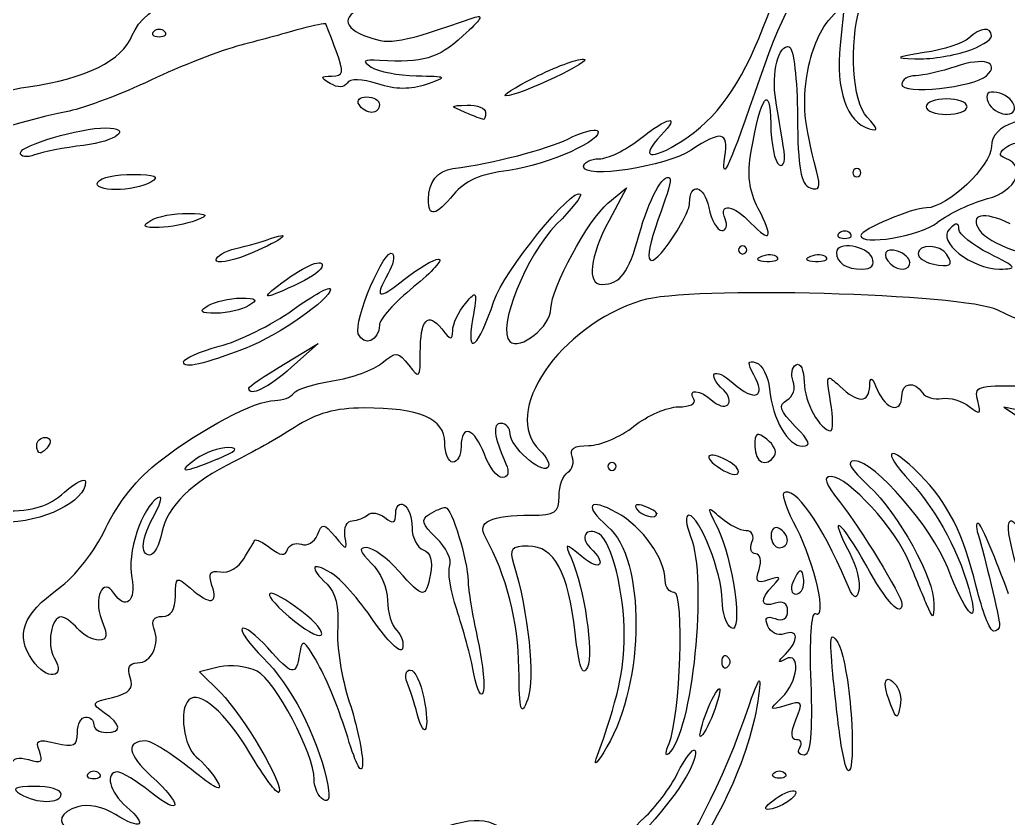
# Model space of a CAD drawing. Extents: x 2.4 to 13.2, y 1.8 to 13.4.
# Drawn here: x 6.044 to 8.493, y 8.006 to 9.984 of the extents above; entities that cross this region are included whole.
import ezdxf

# ---------------------------------------------------------------- set-up
doc = ezdxf.new("R2010")
doc.units = 0
doc.layers.add('Layer_1', color=7, linetype='CONTINUOUS')

msp = doc.modelspace()

# ---------------------------------------------------------------- linework, layer by layer
at = {"layer": 'Layer_1', "color": 7}
for points in [[(8.048343, 9.98349), (8.087474, 10.02739), (8.076674, 9.92184)], [(8.387971, 9.90587), (8.387966, 9.90547)], [(6.045566, 9.65453), (6.045567, 9.65463)], [(7.440576, 9.62062), (7.440671, 9.62003)], [(7.501287, 9.52958), (7.547267, 9.56798), (7.504153, 9.48728)], [(8.317793, 9.48165), (8.317804, 9.48275)], [(6.530818, 9.38893), (6.530819, 9.38873)], [(7.920478, 9.39575), (7.920468, 9.39685)], [(8.041792, 9.39575), (8.04178, 9.39685)], [(8.249459, 9.38375), (8.249449, 9.38295)], [(8.341266, 9.40205), (8.341263, 9.40285)], [(6.682462, 9.32443), (6.68246, 9.32413)], [(6.697624, 9.13023), (6.783555, 9.18183), (6.717523, 9.12313)], [(6.449942, 9.13645), (6.449942, 9.13633)], [(8.542626, 9.01219), (8.481969, 9.02469), (8.542626, 8.98479)], [(6.533596, 8.89605), (6.533581, 8.89589)], [(7.62268, 8.76145), (7.622667, 8.76035)], [(6.743113, 8.51791), (6.743113, 8.51811)], [(6.53867, 8.38084), (6.489632, 8.36874), (6.541956, 8.31654)], [(7.784391, 8.39343), (7.784391, 8.39313)], [(8.203333, 8.28404), (8.203333, 8.28383)], [(8.079554, 8.18631), (8.079541, 8.18621)], [(7.916971, 8.05432), (7.916972, 8.05452)]]:
    msp.add_lwpolyline(points, dxfattribs=at)
for points in [[(6.402828, 9.95527)], [(8.439359, 9.84577)], [(7.319356, 9.84163)], [(6.884653, 9.77403)], [(7.147496, 9.75493)], [(8.390978, 9.76897)], [(8.128131, 9.60547)], [(6.237647, 9.58233)], [(7.056819, 9.53953)], [(6.369069, 9.48703)], [(8.101211, 9.45555)], [(7.84507, 9.41405)], [(8.446595, 9.40483)], [(8.155671, 9.39495)], [(6.5106, 9.27593)], [(6.8829, 9.20615)], [(6.611696, 9.07143)], [(6.086003, 8.93013)], [(7.91443, 8.90409)], [(7.52157, 8.87749)], [(7.804065, 8.88789)], [(7.946168, 8.69415)], [(7.986606, 8.58981)], [(7.169409, 8.3639)], [(7.028714, 8.26473)], [(7.735321, 8.23873)], [(6.24105, 8.11693)], [(7.912405, 8.11781)], [(6.146659, 8.06573)]]:
    msp.add_lwpolyline(points, close=True, dxfattribs=at)
for points in [[(7.885175, 9.9634), (7.950687, 10.13414), (7.991238, 10.21573), (8.010581, 10.21573)], [(8.038503, 10.10083), (7.989512, 10.10083), (7.938425, 10.01803), (7.877656, 9.84)], [(6.32284, 9.94602), (6.3526, 10.02082), (6.484562, 10.07783), (6.629063, 10.07838)], [(6.909943, 10.02154), (6.839472, 9.99544), (6.839121, 9.96624), (6.908995, 9.94104)], [(8.143499, 9.74317), (8.106655, 9.78267), (8.097955, 9.92188), (8.126345, 10.01776)], [(7.167757, 9.98944), (7.195843, 9.99954), (7.188039, 9.98544), (7.142168, 9.94424)], [(6.802432, 9.97435), (6.801162, 9.97635), (6.773745, 9.97035), (6.741371, 9.96235)], [(6.827738, 9.90725), (6.815032, 9.94145), (6.803632, 9.97175), (6.802432, 9.97435)], [(6.908995, 9.94104), (6.9619, 9.92204), (6.988343, 9.92684), (7.167757, 9.98944)], [(7.9957, 9.85404), (8.00312, 9.90104), (8.026819, 9.95934), (8.048343, 9.98349)], [(8.451637, 9.94387), (8.451637, 9.96807), (8.423772, 9.96547), (8.395428, 9.93887)], [(6.065601, 9.81857), (6.209943, 9.83907), (6.297547, 9.88247), (6.32284, 9.94602)], [(6.375844, 9.95527), (6.368424, 9.94827), (6.374574, 9.94237), (6.389336, 9.94237)], [(6.402792, 9.95527), (6.395372, 9.96227), (6.383235, 9.96227), (6.375844, 9.95527)], [(6.389336, 9.94237), (6.404158, 9.94237), (6.41022, 9.94837), (6.402828, 9.95527)], [(6.741371, 9.96235), (6.708985, 9.95225), (6.641545, 9.93455), (6.591506, 9.92135)], [(7.142168, 9.94424), (7.078611, 9.88714), (7.044667, 9.87724), (6.935243, 9.88374)], [(7.684654, 9.68383), (7.770438, 9.73873), (7.831749, 9.82414), (7.885175, 9.9634)], [(8.387966, 9.90547), (8.422987, 9.91757), (8.451637, 9.93427), (8.451637, 9.94387)], [(6.591506, 9.92135), (6.541464, 9.90815), (6.441378, 9.86935), (6.369098, 9.83485)], [(7.917092, 9.7849), (7.905972, 9.8524), (7.924542, 9.92569), (7.95065, 9.91744)], [(8.076674, 9.92184), (8.065266, 9.81061), (8.092785, 9.73112), (8.148549, 9.71437)], [(8.395428, 9.93887), (8.382321, 9.92637), (8.332716, 9.91027), (8.285236, 9.90297)], [(6.817213, 9.84465), (6.846405, 9.84495), (6.847795, 9.85265), (6.827738, 9.90725)], [(7.95065, 9.91744), (7.961321, 9.91344), (7.970522, 9.83644), (7.971121, 9.74506)], [(8.285236, 9.90297), (8.212702, 9.89207), (8.208924, 9.88927), (8.261604, 9.88727)], [(8.261604, 9.88727), (8.296084, 9.88627), (8.352951, 9.89427), (8.387971, 9.90587)], [(6.935243, 9.88374), (6.894832, 9.88574), (6.890777, 9.88274), (6.915023, 9.86704)], [(7.440671, 9.88713), (7.472675, 9.88643), (7.283334, 9.79623), (7.248592, 9.79573)], [(7.319356, 9.84153), (7.369398, 9.86693), (7.423991, 9.88743), (7.440671, 9.88713)], [(8.439359, 9.84577), (8.474607, 9.87917), (8.431999, 9.89217), (8.363761, 9.86877)], [(6.915023, 9.86704), (6.931703, 9.85614), (6.981747, 9.84644), (7.026229, 9.84544)], [(7.026229, 9.84544), (7.104841, 9.84444), (7.105536, 9.84344), (7.05106, 9.82424)], [(8.018288, 9.61005), (7.986632, 9.73212), (7.982863, 9.77285), (7.9957, 9.85404)], [(8.263174, 9.84587), (8.244502, 9.84587), (8.229227, 9.83577), (8.229227, 9.82407)], [(8.229227, 9.82407), (8.229227, 9.79807), (8.408562, 9.81707), (8.439359, 9.84577)], [(8.363761, 9.86877), (8.327108, 9.85617), (8.281845, 9.84587), (8.263174, 9.84587)], [(6.369098, 9.83485), (6.296814, 9.80045), (6.205831, 9.76605), (6.166909, 9.75825)], [(6.813383, 9.82655), (6.788013, 9.84185), (6.788582, 9.84445), (6.817213, 9.84465)], [(6.855164, 9.82724), (6.847684, 9.81634), (6.831943, 9.81504), (6.813383, 9.82655)], [(6.931087, 9.82524), (6.890907, 9.83854), (6.862695, 9.83954), (6.855164, 9.82724)], [(7.05106, 9.82424), (7.012337, 9.81074), (6.975276, 9.81134), (6.931087, 9.82524)], [(7.248592, 9.79573), (7.237472, 9.79559), (7.269316, 9.81633), (7.319356, 9.84163)], [(7.877656, 9.84), (7.804237, 9.62497), (7.780427, 9.57136), (7.791215, 9.64532)], [(7.856193, 9.65868), (7.880741, 9.79695), (7.90313, 9.82835), (7.90458, 9.72648)], [(5.536928, 9.49179), (5.624556, 9.63907), (5.870068, 9.79083), (6.065601, 9.81857)], [(8.465191, 9.80417), (8.441749, 9.80917), (8.435242, 9.80017), (8.443772, 9.78017)], [(8.507244, 9.77397), (8.502594, 9.78717), (8.483708, 9.80067), (8.465191, 9.80417)], [(6.884652, 9.77403), (6.877792, 9.78493), (6.886232, 9.79313), (6.903672, 9.79313)], [(6.916183, 9.75493), (6.905722, 9.75493), (6.89154, 9.76293), (6.884653, 9.77403)], [(6.903672, 9.79313), (6.921015, 9.79313), (6.935201, 9.78513), (6.935201, 9.77403)], [(6.935201, 9.77403), (6.935201, 9.76313), (6.926641, 9.75493), (6.916183, 9.75493)], [(7.147496, 9.75493), (7.108912, 9.77063), (7.109142, 9.77153), (7.152546, 9.77273)], [(7.152546, 9.77273), (7.177568, 9.77342), (7.198039, 9.76573), (7.198039, 9.75493)], [(7.935889, 9.67172), (7.930489, 9.70392), (7.922012, 9.75482), (7.917092, 9.7849)], [(8.34043, 9.78807), (8.312628, 9.78807), (8.289882, 9.78007), (8.289882, 9.76897)], [(8.390978, 9.76897), (8.390978, 9.77987), (8.368231, 9.78807), (8.34043, 9.78807)], [(8.443772, 9.78017), (8.458113, 9.74477), (8.519639, 9.73877), (8.507261, 9.77417)], [(6.166909, 9.75825), (6.019192, 9.72865), (5.801181, 9.65464), (5.737636, 9.61226)], [(7.192989, 9.73713), (7.190149, 9.73781), (7.169738, 9.74513), (7.147496, 9.75493)], [(7.198039, 9.75493), (7.198039, 9.74403), (7.195829, 9.73633), (7.192989, 9.73713)], [(7.578516, 9.68773), (7.650528, 9.74523), (7.684033, 9.75103), (7.632638, 9.69783)], [(8.289882, 9.76897), (8.289882, 9.75807), (8.312629, 9.74987), (8.34043, 9.74987)], [(8.34043, 9.74987), (8.368232, 9.74987), (8.390978, 9.75787), (8.390978, 9.76897)], [(8.65191, 9.73725), (8.532783, 9.75225), (8.451626, 9.72505), (8.451626, 9.67035)], [(7.90458, 9.72648), (7.905211, 9.67698), (7.914818, 9.63118), (7.925779, 9.62482)], [(7.971121, 9.74506), (7.971752, 9.61667), (7.978991, 9.57636), (8.002113, 9.56795)], [(8.148549, 9.71437), (8.172369, 9.70737), (8.171295, 9.71337), (8.143499, 9.74317)], [(6.045567, 9.65463), (6.045567, 9.67303), (6.193701, 9.71653), (6.25671, 9.71653)], [(6.25671, 9.71653), (6.325574, 9.71653), (6.282867, 9.68253), (6.202263, 9.67323)], [(7.475157, 9.70983), (7.496766, 9.68933), (7.350439, 9.62333), (7.255788, 9.61103)], [(7.401832, 9.68893), (7.436382, 9.70583), (7.469373, 9.71523), (7.475157, 9.70983)], [(7.791215, 9.64532), (7.800285, 9.70752), (7.781985, 9.71102), (7.707659, 9.66152)], [(7.117168, 9.61563), (7.220194, 9.62953), (7.347724, 9.66253), (7.401832, 9.68893)], [(7.479555, 9.63983), (7.500942, 9.63983), (7.545477, 9.66143), (7.578516, 9.68773)], [(7.632638, 9.69783), (7.578571, 9.64123), (7.606226, 9.63363), (7.684654, 9.68383)], [(8.492067, 9.67135), (8.510548, 9.68395), (8.567391, 9.68725), (8.637453, 9.67935)], [(6.08095, 9.64953), (6.061332, 9.64253), (6.045566, 9.64453), (6.045566, 9.65453)], [(6.202263, 9.67323), (6.155001, 9.66723), (6.10041, 9.65703), (6.08095, 9.64953)], [(7.707659, 9.66152), (7.645786, 9.62022), (7.440576, 9.58892), (7.440576, 9.62062)], [(7.873916, 9.51652), (7.850854, 9.56032), (7.845863, 9.60042), (7.856193, 9.65868)], [(7.925779, 9.62482), (7.937909, 9.61782), (7.941859, 9.63572), (7.935889, 9.67172)], [(8.451626, 9.67035), (8.451626, 9.62245), (8.341544, 9.51835), (8.290842, 9.51835)], [(8.487017, 9.64095), (8.467999, 9.64795), (8.469229, 9.65575), (8.492067, 9.67135)], [(7.440671, 9.62003), (7.440671, 9.63093), (7.458173, 9.63983), (7.479555, 9.63983)], [(8.441843, 9.54115), (8.513503, 9.55985), (8.540825, 9.62035), (8.487017, 9.64095)], [(6.237647, 9.58233), (6.244507, 9.59323), (6.283725, 9.60133), (6.32477, 9.60123)], [(6.32477, 9.60123), (6.380398, 9.60094), (6.391677, 9.59623), (6.369069, 9.58233)], [(7.056819, 9.53963), (7.057135, 9.58293), (7.079091, 9.61053), (7.117168, 9.61563)], [(7.255788, 9.61103), (7.186527, 9.60303), (7.14626, 9.58463), (7.119283, 9.55213)], [(7.578687, 9.4522), (7.602444, 9.5391), (7.639389, 9.60661), (7.655081, 9.59172)], [(8.002113, 9.56795), (8.025871, 9.55995), (8.02922, 9.56796), (8.018288, 9.61005)], [(8.118021, 9.61557), (8.112461, 9.61557), (8.107911, 9.61057), (8.107911, 9.60547)], [(8.107911, 9.60547), (8.107911, 9.60047), (8.112461, 9.59537), (8.118021, 9.59537)], [(8.128131, 9.60547), (8.128131, 9.61047), (8.123581, 9.61557), (8.118021, 9.61557)], [(8.118021, 9.59537), (8.123581, 9.59537), (8.128131, 9.60037), (8.128131, 9.60547)], [(6.369069, 9.58233), (6.328716, 9.55763), (6.221528, 9.55763), (6.237647, 9.58233)], [(7.655081, 9.59172), (7.658561, 9.58772), (7.648571, 9.55152), (7.632872, 9.50982)], [(7.70367, 9.52932), (7.70367, 9.58272), (7.739487, 9.57542), (7.751248, 9.51922)], [(7.119283, 9.55213), (7.073888, 9.49743), (7.056399, 9.49393), (7.056819, 9.53953)], [(7.218869, 9.28714), (7.243449, 9.36134), (7.413501, 9.57145), (7.433556, 9.55242)], [(7.433556, 9.55242), (7.437846, 9.54842), (7.411156, 9.51462), (7.374283, 9.47762)], [(7.360141, 9.26884), (7.360425, 9.31934), (7.452031, 9.48848), (7.501287, 9.52958)], [(7.653122, 9.43192), (7.680924, 9.47082), (7.70367, 9.51462), (7.70367, 9.52932)], [(7.791867, 9.49082), (7.775217, 9.53192), (7.812308, 9.52622), (7.855435, 9.48072)], [(8.317804, 9.48275), (8.34728, 9.50485), (8.403097, 9.53105), (8.441843, 9.54115)], [(6.369069, 9.48703), (6.385749, 9.49713), (6.42669, 9.50513), (6.460052, 9.50453)], [(6.460052, 9.50453), (6.512129, 9.50353), (6.514991, 9.50053), (6.480272, 9.48703)], [(7.632872, 9.50982), (7.586175, 9.38545), (7.595144, 9.35098), (7.653122, 9.43192)], [(7.751248, 9.51922), (7.757878, 9.48772), (7.772353, 9.46192), (7.783407, 9.46192)], [(7.855435, 9.48072), (7.905256, 9.42862), (7.912668, 9.44282), (7.873916, 9.51652)], [(8.290842, 9.51835), (8.255164, 9.51835), (8.128121, 9.46475), (8.128121, 9.44985)], [(8.497927, 9.47903), (8.431576, 9.51063), (8.395638, 9.50303), (8.421709, 9.46303)], [(6.389289, 9.46953), (6.34945, 9.46853), (6.345167, 9.47353), (6.369069, 9.48703)], [(6.480272, 9.48703), (6.458032, 9.47903), (6.417091, 9.47013), (6.389289, 9.46953)], [(7.504153, 9.48728), (7.455902, 9.39688), (7.448171, 9.32814), (7.486304, 9.32857)], [(7.783407, 9.46192), (7.794463, 9.46192), (7.798261, 9.47492), (7.791867, 9.49082)], [(8.128121, 9.44985), (8.128121, 9.42375), (8.272443, 9.44785), (8.317793, 9.48165)], [(8.37076, 9.46535), (8.37076, 9.48245), (8.3651, 9.48255), (8.347318, 9.46563)], [(6.665415, 9.44203), (6.730738, 9.46443), (6.683297, 9.43193), (6.6056, 9.40113)], [(7.374283, 9.47762), (7.299045, 9.40202), (7.22539, 9.21803), (7.257953, 9.18714)], [(8.074227, 9.45555), (8.066807, 9.44855), (8.072957, 9.44265), (8.087719, 9.44265)], [(8.101174, 9.45555), (8.093754, 9.46255), (8.081617, 9.46255), (8.074227, 9.45555)], [(8.087719, 9.44265), (8.102541, 9.44265), (8.108603, 9.44865), (8.101211, 9.45555)], [(8.347318, 9.46563), (8.315608, 9.43543), (8.402686, 9.36643), (8.471868, 9.36663)], [(8.446582, 9.40485), (8.40488, 9.42565), (8.37076, 9.45295), (8.37076, 9.46535)], [(8.421709, 9.46303), (8.443318, 9.42983), (8.556056, 9.38943), (8.592106, 9.40193)], [(6.579487, 9.41773), (6.606246, 9.42373), (6.644921, 9.43503), (6.665415, 9.44203)], [(7.486304, 9.32857), (7.532294, 9.32926), (7.552404, 9.35597), (7.578687, 9.4522)], [(8.155664, 9.39495), (8.143599, 9.42485), (8.067477, 9.43585), (8.067477, 9.40785)], [(8.341263, 9.40285), (8.324899, 9.42785), (8.269664, 9.43005), (8.269664, 9.40485)], [(6.530819, 9.38873), (6.530819, 9.39883), (6.552714, 9.41123), (6.579487, 9.41773)], [(6.882908, 9.20623), (6.870202, 9.23763), (6.948862, 9.42283), (6.967408, 9.40525)], [(6.967408, 9.40525), (6.973718, 9.39925), (6.968988, 9.37685), (6.957043, 9.35565)], [(7.83496, 9.42415), (7.8294, 9.42415), (7.82485, 9.41915), (7.82485, 9.41405)], [(7.82485, 9.41405), (7.82485, 9.40905), (7.8294, 9.40395), (7.83496, 9.40395)], [(7.84507, 9.41405), (7.84507, 9.41905), (7.84052, 9.42415), (7.83496, 9.42415)], [(7.83496, 9.40395), (7.84052, 9.40395), (7.84507, 9.40895), (7.84507, 9.41405)], [(8.067477, 9.40785), (8.067477, 9.38225), (8.091709, 9.36635), (8.13087, 9.36635)], [(8.21912, 9.41115), (8.188317, 9.42205), (8.177711, 9.40105), (8.202282, 9.37875)], [(8.249449, 9.38295), (8.249449, 9.39305), (8.235797, 9.40515), (8.21912, 9.41115)], [(8.269664, 9.40485), (8.269664, 9.39475), (8.285591, 9.38365), (8.305048, 9.37955)], [(8.471868, 9.36663), (8.51738, 9.36677), (8.514862, 9.37063), (8.446595, 9.40483)], [(6.6056, 9.40113), (6.56447, 9.38483), (6.530818, 9.37923), (6.530818, 9.38893)], [(6.68246, 9.32413), (6.742932, 9.37113), (6.793663, 9.39463), (6.793663, 9.37563)], [(6.997393, 9.34145), (7.031608, 9.36875), (7.069639, 9.39105), (7.081906, 9.39105)], [(7.081906, 9.39105), (7.094164, 9.39105), (7.066171, 9.36015), (7.019701, 9.32245)], [(7.881714, 9.39785), (7.865571, 9.39185), (7.87037, 9.38695), (7.89394, 9.38565)], [(7.920468, 9.39685), (7.913738, 9.40285), (7.896301, 9.40385), (7.881714, 9.39785)], [(7.89394, 9.38565), (7.915266, 9.38465), (7.927198, 9.38965), (7.920478, 9.39575)], [(8.003028, 9.39785), (7.986885, 9.39185), (7.991684, 9.38695), (8.015254, 9.38565)], [(8.04178, 9.39685), (8.03505, 9.40285), (8.017613, 9.40385), (8.003028, 9.39785)], [(8.015254, 9.38565), (8.03658, 9.38465), (8.048512, 9.38965), (8.041792, 9.39575)], [(8.13087, 9.36635), (8.154944, 9.36635), (8.16336, 9.37645), (8.155671, 9.39495)], [(8.202282, 9.37875), (8.221618, 9.36045), (8.249459, 9.36305), (8.249459, 9.38375)], [(8.305048, 9.37955), (8.349173, 9.36945), (8.358316, 9.37555), (8.341266, 9.40205)], [(6.793663, 9.37563), (6.793663, 9.36553), (6.768641, 9.34693), (6.738064, 9.33243)], [(6.957043, 9.35565), (6.921391, 9.29245), (6.931549, 9.28895), (6.997393, 9.34145)], [(6.738064, 9.33243), (6.652985, 9.29203), (6.638166, 9.28973), (6.682462, 9.32443)], [(6.813882, 9.31643), (6.813882, 9.29243), (6.684058, 9.2018), (6.606632, 9.17175)], [(6.720359, 9.26553), (6.771798, 9.30283), (6.813882, 9.32563), (6.813882, 9.31643)], [(7.019701, 9.32245), (6.973219, 9.28465), (6.935185, 9.24205), (6.935185, 9.22765)], [(7.148114, 9.28134), (7.176706, 9.31594), (7.177969, 9.31304), (7.165869, 9.24184)], [(8.46719, 9.26484), (8.382613, 9.30634), (7.699833, 9.32474), (7.584343, 9.28874)], [(6.5106, 9.27593), (6.52728, 9.28603), (6.563675, 9.29453), (6.591477, 9.29453)], [(6.591477, 9.29453), (6.631486, 9.29453), (6.6357, 9.29053), (6.611697, 9.27593)], [(7.165869, 9.24184), (7.149473, 9.14514), (7.180691, 9.17174), (7.218869, 9.28714)], [(7.584343, 9.28874), (7.381093, 9.22534), (7.234769, 9.01004), (7.332086, 8.91772)], [(6.53082, 9.25733), (6.490808, 9.25733), (6.486594, 9.26133), (6.5106, 9.27593)], [(6.611697, 9.27593), (6.595017, 9.26583), (6.558622, 9.25733), (6.53082, 9.25733)], [(6.538389, 9.17533), (6.587032, 9.18773), (6.66892, 9.22823), (6.720359, 9.26553)], [(7.036458, 9.15884), (7.036458, 9.24184), (7.05434, 9.26197), (7.089416, 9.21814)], [(7.116679, 9.21414), (7.116963, 9.23064), (7.13118, 9.26074), (7.148114, 9.28134)], [(7.257953, 9.18714), (7.2831, 9.16324), (7.359857, 9.22474), (7.360141, 9.26884)], [(8.532705, 9.26884), (8.532705, 9.23424), (8.529865, 9.23404), (8.46719, 9.26484)], [(6.935185, 9.22765), (6.935185, 9.18905), (6.896298, 9.17305), (6.8829, 9.20615)], [(7.089416, 9.21814), (7.112068, 9.18974), (7.116142, 9.18924), (7.116679, 9.21414)], [(6.449942, 9.13633), (6.449942, 9.14433), (6.489742, 9.16293), (6.538389, 9.17533)], [(6.606632, 9.17175), (6.498936, 9.13005), (6.449942, 9.11875), (6.449942, 9.13645)], [(6.94225, 9.13414), (6.97679, 9.16314), (6.981504, 9.16264), (7.007963, 9.12814)], [(7.007963, 9.12814), (7.034468, 9.09374), (7.036458, 9.09594), (7.036458, 9.15884)], [(7.862826, 9.10493), (7.846082, 9.13463), (7.847347, 9.14103), (7.868576, 9.13453)], [(7.967493, 9.12966), (7.978132, 9.13566), (7.987111, 9.11676), (7.98746, 9.08716)], [(6.717523, 9.12313), (6.660344, 9.07233), (6.611695, 9.04843), (6.611696, 9.07143)], [(6.611696, 9.07153), (6.611696, 9.07553), (6.650365, 9.10183), (6.697624, 9.13023)], [(6.819219, 9.08954), (6.866422, 9.09654), (6.921783, 9.11684), (6.94225, 9.13414)], [(7.788338, 9.06613), (7.742984, 9.10903), (7.764486, 9.12613), (7.8114, 9.08423)], [(7.868576, 9.13453), (7.883558, 9.12953), (7.8984, 9.10073), (7.901581, 9.07003)], [(7.960313, 9.08826), (7.953613, 9.10486), (7.956833, 9.12346), (7.967493, 9.12966)], [(6.721984, 9.05864), (6.728264, 9.06874), (6.772013, 9.08214), (6.819219, 9.08954)], [(7.8114, 9.08423), (7.86505, 9.03643), (7.89475, 9.04843), (7.862826, 9.10493)], [(7.944802, 9.04186), (7.960025, 9.04986), (7.967012, 9.07166), (7.960313, 9.08826)], [(7.98746, 9.08716), (7.988092, 9.03706), (8.026755, 8.96611), (8.053485, 8.96611)], [(8.052853, 9.03791), (8.041189, 9.10611), (8.042328, 9.10801), (8.075788, 9.07631)], [(8.149828, 9.07645), (8.150776, 9.10205), (8.155388, 9.09995), (8.169385, 9.06635)], [(8.229415, 9.05195), (8.229415, 9.08495), (8.261175, 9.09035), (8.28056, 9.05995)], [(7.713851, 9.04423), (7.696444, 9.07093), (7.730942, 9.06833), (7.760017, 9.04023)], [(7.798098, 9.03013), (7.805868, 9.03713), (7.801508, 9.05373), (7.788338, 9.06613)], [(7.901581, 9.07003), (7.909511, 8.99293), (7.947116, 8.92766), (7.98363, 8.92766)], [(8.075788, 9.07631), (8.120693, 9.03371), (8.148202, 9.03381), (8.149828, 9.07645)], [(8.169385, 9.06635), (8.190014, 9.01755), (8.229415, 9.00825), (8.229415, 9.05195)], [(8.417744, 9.03995), (8.407894, 9.07565), (8.416164, 9.07855), (8.524692, 9.07735)], [(6.391833, 8.89176), (6.496053, 8.97216), (6.627415, 9.04114), (6.676087, 9.04114)], [(6.676087, 9.04114), (6.695075, 9.04114), (6.715711, 9.04814), (6.721984, 9.05864)], [(7.676158, 9.02513), (7.704465, 9.02513), (7.720899, 9.03313), (7.713851, 9.04423)], [(7.760017, 9.04023), (7.773188, 9.02773), (7.790314, 9.02353), (7.798098, 9.03013)], [(7.965591, 8.97666), (7.926842, 9.01576), (7.922663, 9.02886), (7.944802, 9.04186)], [(8.053485, 8.96611), (8.059895, 8.96611), (8.059615, 8.99841), (8.052853, 9.03791)], [(8.28056, 9.05995), (8.28777, 9.04905), (8.309657, 9.04245), (8.329194, 9.04555)], [(8.329194, 9.04555), (8.348751, 9.04955), (8.379066, 9.03955), (8.396578, 9.02625)], [(8.396578, 9.02625), (8.424033, 9.00455), (8.426939, 9.00655), (8.417744, 9.03995)], [(6.896439, 9.02249), (6.826262, 9.02249), (6.77883, 9.00909), (6.724718, 8.97429)], [(7.097124, 8.93669), (7.097124, 8.99599), (7.03503, 9.02249), (6.896439, 9.02249)], [(7.565897, 8.97723), (7.598934, 9.00363), (7.648553, 9.02513), (7.676158, 9.02513)], [(6.724718, 8.97429), (6.683597, 8.94779), (6.616362, 8.90979), (6.575311, 8.88969)], [(7.195188, 8.90759), (7.171147, 8.97299), (7.137564, 8.98419), (7.137564, 8.92669)], [(7.236326, 8.98432), (7.214496, 8.98432), (7.218256, 8.95372), (7.248648, 8.88359)], [(7.258916, 8.95852), (7.258916, 8.97272), (7.248742, 8.98432), (7.236326, 8.98432)], [(7.453776, 8.92933), (7.482399, 8.92933), (7.532859, 8.95093), (7.565897, 8.97723)], [(7.895406, 8.94479), (7.870354, 8.96449), (7.865298, 8.96159), (7.865298, 8.92779)], [(7.98363, 8.92766), (8.006029, 8.92766), (8.001259, 8.94066), (7.965591, 8.97666)], [(6.086002, 8.93013), (6.086002, 8.94103), (6.095632, 8.94923), (6.107422, 8.94923)], [(6.107422, 8.94923), (6.119199, 8.94923), (6.123221, 8.94123), (6.116332, 8.93013)], [(7.352433, 8.87492), (7.335279, 8.85862), (7.258916, 8.92692), (7.258916, 8.95852)], [(7.914424, 8.90409), (7.920524, 8.91419), (7.911894, 8.93179), (7.895406, 8.94479)], [(6.094913, 8.91103), (6.090013, 8.91103), (6.086003, 8.91903), (6.086003, 8.93013)], [(6.116332, 8.93013), (6.109472, 8.91923), (6.099809, 8.91103), (6.094913, 8.91103)], [(6.561192, 8.92419), (6.538952, 8.92426), (6.50309, 8.91159), (6.481506, 8.89619)], [(6.533581, 8.89589), (6.580683, 8.91519), (6.58917, 8.92389), (6.561192, 8.92419)], [(7.117344, 8.88829), (7.106224, 8.88829), (7.097124, 8.91009), (7.097124, 8.93669)], [(7.137564, 8.92669), (7.137564, 8.90559), (7.128464, 8.88829), (7.117344, 8.88829)], [(7.332086, 8.91772), (7.350093, 8.90062), (7.359255, 8.88142), (7.352433, 8.87492)], [(7.412579, 8.90243), (7.405029, 8.92113), (7.417479, 8.92933), (7.453776, 8.92933)], [(7.804049, 8.88789), (7.756107, 8.91659), (7.730201, 8.90769), (7.772835, 8.87709)], [(7.865298, 8.92779), (7.865298, 8.88659), (7.894017, 8.87279), (7.91443, 8.90409)], [(8.274059, 8.85772), (8.195734, 8.93712), (8.175124, 8.92112), (8.25065, 8.83942)], [(6.25734, 8.72504), (6.285932, 8.78644), (6.336615, 8.84918), (6.391833, 8.89176)], [(6.481506, 8.89619), (6.431824, 8.86059), (6.447282, 8.86049), (6.533596, 8.89605)], [(7.239768, 8.85009), (7.226885, 8.85009), (7.206819, 8.87599), (7.195188, 8.90759)], [(7.401844, 8.86293), (7.413718, 8.86993), (7.418556, 8.88763), (7.412579, 8.90243)], [(8.112848, 8.89126), (8.09026, 8.89126), (8.100942, 8.87246), (8.14796, 8.82886)], [(8.34312, 8.62596), (8.30372, 8.72763), (8.161655, 8.89126), (8.112848, 8.89126)], [(6.575311, 8.88969), (6.470064, 8.83829), (6.409971, 8.7793), (6.396229, 8.71412)], [(7.248648, 8.88359), (7.257588, 8.86299), (7.254178, 8.85009), (7.239768, 8.85009)], [(7.51146, 8.88759), (7.5059, 8.88759), (7.50135, 8.88259), (7.50135, 8.87749)], [(7.50135, 8.87749), (7.50135, 8.87249), (7.5059, 8.86739), (7.51146, 8.86739)], [(7.52157, 8.87749), (7.52157, 8.88249), (7.51702, 8.88759), (7.51146, 8.88759)], [(7.51146, 8.86739), (7.51702, 8.86739), (7.52157, 8.87239), (7.52157, 8.87749)], [(7.772835, 8.87709), (7.794254, 8.86169), (7.816749, 8.85379), (7.822799, 8.85959)], [(7.822799, 8.85959), (7.828839, 8.86559), (7.820269, 8.87799), (7.804065, 8.88789)], [(6.155139, 8.81365), (6.183826, 8.83915), (6.207317, 8.85075), (6.207317, 8.83905)], [(7.380235, 8.80353), (7.380235, 8.82933), (7.389965, 8.85603), (7.401844, 8.86293)], [(8.054369, 8.8528), (8.033392, 8.8528), (8.039115, 8.8355), (8.074966, 8.7904)], [(8.247232, 8.6417), (8.215639, 8.7213), (8.095464, 8.8528), (8.054369, 8.8528)], [(8.414011, 8.57962), (8.381676, 8.71181), (8.343859, 8.78695), (8.274059, 8.85772)], [(6.207317, 8.83905), (6.207317, 8.79065), (6.100913, 8.73852), (6.002402, 8.73852)], [(8.090717, 8.59378), (8.033304, 8.73178), (7.960701, 8.83418), (7.936524, 8.81124)], [(8.14796, 8.82886), (8.221028, 8.76146), (8.310807, 8.59831), (8.308918, 8.5364)], [(8.25065, 8.83942), (8.318038, 8.76662), (8.375747, 8.65727), (8.40046, 8.55556)], [(6.003498, 8.76715), (6.08094, 8.76715), (6.114517, 8.77805), (6.155139, 8.81365)], [(6.386558, 8.80013), (6.346695, 8.77673), (6.308887, 8.66143), (6.321491, 8.60165)], [(6.378628, 8.75933), (6.394771, 8.78863), (6.398341, 8.80703), (6.386558, 8.80013)], [(7.311124, 8.75663), (7.370919, 8.75663), (7.380235, 8.76263), (7.380235, 8.80353)], [(7.523651, 8.7628), (7.453793, 8.8016), (7.439883, 8.7811), (7.500589, 8.729)], [(7.936524, 8.81124), (7.931564, 8.80624), (7.945814, 8.76754), (7.968199, 8.72454)], [(6.975645, 8.76174), (6.975645, 8.77934), (6.984745, 8.78854), (6.995865, 8.78214)], [(6.995865, 8.78214), (7.006985, 8.77614), (7.016085, 8.75014), (7.016085, 8.72554)], [(7.059153, 8.75905), (7.074376, 8.76915), (7.09218, 8.77575), (7.098742, 8.77595)], [(7.098742, 8.77595), (7.1139, 8.77624), (7.154433, 8.64472), (7.154749, 8.59406)], [(7.591295, 8.77935), (7.573286, 8.78535), (7.565199, 8.78335), (7.572277, 8.77235)], [(7.572277, 8.77235), (7.584151, 8.75405), (7.62268, 8.74535), (7.62268, 8.76145)], [(7.622667, 8.76035), (7.622667, 8.76435), (7.60855, 8.77315), (7.591295, 8.77935)], [(7.781096, 8.75009), (7.745574, 8.78059), (7.745229, 8.77969), (7.772536, 8.72609)], [(8.140906, 8.63278), (8.080239, 8.74292), (8.043488, 8.77072), (8.099593, 8.66398)], [(8.074966, 8.7904), (8.125704, 8.7266), (8.229621, 8.55662), (8.229621, 8.53738)], [(8.562296, 8.65077), (8.497071, 8.78117), (8.471262, 8.76976), (8.513606, 8.62927)], [(6.366722, 8.65802), (6.340594, 8.65802), (6.345396, 8.69892), (6.378628, 8.75933)], [(6.849829, 8.70474), (6.846669, 8.72564), (6.854849, 8.74294), (6.867806, 8.74314)], [(6.867806, 8.74314), (6.880784, 8.74343), (6.898135, 8.75014), (6.906384, 8.75784)], [(6.906384, 8.75784), (6.914634, 8.76484), (6.933586, 8.76284), (6.948506, 8.75084)], [(6.948506, 8.75084), (6.96939, 8.73434), (6.975645, 8.73684), (6.975645, 8.76174)], [(7.075897, 8.70035), (7.040172, 8.73425), (7.036909, 8.74575), (7.059153, 8.75905)], [(7.197694, 8.70213), (7.176368, 8.74043), (7.210112, 8.75663), (7.311124, 8.75663)], [(7.643097, 8.59485), (7.643097, 8.64895), (7.587109, 8.72764), (7.523651, 8.7628)], [(7.702003, 8.75676), (7.692373, 8.75676), (7.694263, 8.73306), (7.706203, 8.70406)], [(7.784573, 8.54653), (7.784573, 8.61173), (7.727619, 8.75676), (7.702003, 8.75676)], [(7.843939, 8.71829), (7.829726, 8.71829), (7.801444, 8.73259), (7.781096, 8.75009)], [(6.140079, 8.57499), (6.181251, 8.60479), (6.230882, 8.66829), (6.25734, 8.72504)], [(6.781527, 8.70774), (6.793784, 8.73804), (6.797133, 8.73774), (6.825125, 8.70374)], [(7.016085, 8.72554), (7.016085, 8.70094), (7.028599, 8.67614), (7.043917, 8.67054)], [(7.47922, 8.71017), (7.447492, 8.72877), (7.430232, 8.70217), (7.45739, 8.67607)], [(7.500589, 8.729), (7.595089, 8.6479), (7.594056, 8.34455), (7.498699, 8.18245)], [(7.772536, 8.72609), (7.810908, 8.65099), (7.837466, 8.45941), (7.807036, 8.47723)], [(7.925948, 8.72405), (7.914828, 8.73005), (7.905728, 8.72305), (7.905728, 8.70605)], [(7.946168, 8.69415), (7.946168, 8.70425), (7.937068, 8.71755), (7.925948, 8.72405)], [(7.968199, 8.72454), (8.01287, 8.63894), (8.044884, 8.49491), (8.015405, 8.51222)], [(8.420948, 8.73459), (8.413048, 8.74159), (8.411908, 8.72959), (8.418418, 8.70909)], [(8.493955, 8.56197), (8.461714, 8.64987), (8.428863, 8.7275), (8.420948, 8.73459)], [(6.396229, 8.71412), (6.389719, 8.68322), (6.376451, 8.65802), (6.366722, 8.65802)], [(6.59894, 8.64854), (6.611551, 8.66964), (6.623898, 8.69024), (6.626395, 8.69444)], [(6.626395, 8.69444), (6.628925, 8.69844), (6.646299, 8.68944), (6.665067, 8.67534)], [(6.741837, 8.68464), (6.75637, 8.67964), (6.774223, 8.68964), (6.781527, 8.70774)], [(6.825125, 8.70374), (6.854823, 8.66804), (6.855328, 8.66804), (6.849829, 8.70474)], [(7.109559, 8.63175), (7.115469, 8.64625), (7.100299, 8.67725), (7.075897, 8.70035)], [(7.280738, 8.37741), (7.279158, 8.49264), (7.249524, 8.60907), (7.197694, 8.70213)], [(7.541858, 8.45787), (7.541666, 8.56716), (7.510834, 8.69163), (7.47922, 8.71017)], [(7.706203, 8.70406), (7.749352, 8.59924), (7.710143, 8.2151), (7.651223, 8.16506)], [(7.858152, 8.68959), (7.864752, 8.70589), (7.858467, 8.71829), (7.843939, 8.71829)], [(7.905728, 8.70605), (7.905728, 8.68955), (7.914828, 8.67615), (7.925948, 8.67615)], [(7.925948, 8.67615), (7.937068, 8.67615), (7.946168, 8.68415), (7.946168, 8.69415)], [(8.418418, 8.70909), (8.434089, 8.65839), (8.471106, 8.50199), (8.471733, 8.48375)], [(6.665067, 8.67534), (6.69034, 8.65564), (6.701278, 8.65474), (6.7073, 8.67134)], [(6.7073, 8.67134), (6.71175, 8.68394), (6.727299, 8.68994), (6.741837, 8.68464)], [(6.903074, 8.67654), (6.882476, 8.67654), (6.885793, 8.66564), (6.91498, 8.63814)], [(6.982643, 8.61904), (6.954557, 8.65074), (6.918767, 8.67654), (6.903074, 8.67654)], [(7.043917, 8.67054), (7.061578, 8.66454), (7.068117, 8.64234), (7.061766, 8.61104)], [(7.303696, 8.67994), (7.261918, 8.67994), (7.256275, 8.67294), (7.267478, 8.63684)], [(7.420111, 8.4649), (7.402862, 8.61723), (7.368928, 8.67994), (7.303696, 8.67994)], [(7.437456, 8.65327), (7.39418, 8.68927), (7.39381, 8.68927), (7.410033, 8.65127)], [(7.45739, 8.67607), (7.500087, 8.63547), (7.482663, 8.61567), (7.437456, 8.65327)], [(7.867472, 8.66079), (7.855935, 8.66079), (7.851769, 8.67379), (7.858152, 8.68959)], [(6.541566, 8.61624), (6.560521, 8.61224), (6.586345, 8.62714), (6.59894, 8.64854)], [(7.410033, 8.65127), (7.442878, 8.57467), (7.466678, 8.41477), (7.450408, 8.38)], [(7.875622, 8.62249), (7.882802, 8.64399), (7.879192, 8.66079), (7.867472, 8.66079)], [(8.099593, 8.66398), (8.117127, 8.63058), (8.127711, 8.58828), (8.123065, 8.56978)], [(6.520335, 8.58274), (6.510129, 8.61324), (6.515035, 8.62104), (6.541566, 8.61624)], [(6.814779, 8.61428), (6.765599, 8.64298), (6.760696, 8.62828), (6.805329, 8.58598)], [(6.91498, 8.63814), (6.93722, 8.61704), (6.955418, 8.57554), (6.955418, 8.54604)], [(7.12665, 8.52293), (7.111364, 8.56823), (7.103682, 8.61713), (7.109559, 8.63175)], [(7.267478, 8.63684), (7.304255, 8.51725), (7.321672, 8.35061), (7.302568, 8.30101)], [(7.899536, 8.59649), (7.869902, 8.58639), (7.865293, 8.59149), (7.875622, 8.62249)], [(8.229621, 8.53738), (8.229621, 8.50018), (8.191125, 8.54138), (8.140906, 8.63278)], [(8.290785, 8.5364), (8.281465, 8.5575), (8.261847, 8.6049), (8.247232, 8.6417)], [(8.40046, 8.55556), (8.420205, 8.47436), (8.385302, 8.51706), (8.34312, 8.62596)], [(6.277185, 8.56375), (6.250615, 8.60455), (6.225598, 8.55065), (6.246697, 8.49805)], [(6.321491, 8.60165), (6.333717, 8.54365), (6.30582, 8.51985), (6.277185, 8.56375)], [(6.42976, 8.55664), (6.42976, 8.60484), (6.43165, 8.60574), (6.466736, 8.57574)], [(6.919918, 8.49614), (6.884825, 8.54774), (6.837515, 8.60097), (6.814779, 8.61428)], [(7.061766, 8.61104), (7.049187, 8.54864), (7.044738, 8.54904), (6.982643, 8.61904)], [(7.910977, 8.58289), (7.931639, 8.60399), (7.929552, 8.60649), (7.899536, 8.59649)], [(7.978646, 8.61871), (7.974286, 8.61871), (7.965475, 8.60571), (7.95906, 8.58981)], [(7.986606, 8.58981), (7.986606, 8.60571), (7.983006, 8.61871), (7.978646, 8.61871)], [(6.075279, 8.3971), (6.032306, 8.4593), (6.050952, 8.51051), (6.140079, 8.57499)], [(6.466736, 8.57574), (6.516636, 8.53294), (6.536329, 8.53574), (6.520335, 8.58274)], [(6.743113, 8.51811), (6.655759, 8.58451), (6.63073, 8.57511), (6.710638, 8.50591)], [(6.805329, 8.58598), (6.826339, 8.56608), (6.835342, 8.52888), (6.831741, 8.47704)], [(7.154749, 8.59406), (7.154942, 8.57296), (7.16521, 8.50976), (7.177684, 8.45356)], [(7.665781, 8.56505), (7.653299, 8.56505), (7.643097, 8.57855), (7.643097, 8.59485)], [(7.916027, 8.53859), (7.87914, 8.52509), (7.876568, 8.54869), (7.910977, 8.58289)], [(7.95906, 8.58981), (7.95265, 8.57391), (7.95622, 8.56121), (7.96702, 8.56121)], [(7.96702, 8.56121), (7.977788, 8.56121), (7.986607, 8.57421), (7.986606, 8.58981)], [(8.123065, 8.56978), (8.116685, 8.54428), (8.108948, 8.54998), (8.090717, 8.59378)], [(8.456607, 8.46935), (8.448017, 8.46935), (8.428837, 8.51895), (8.414011, 8.57962)], [(6.397266, 8.50574), (6.418939, 8.50574), (6.42976, 8.52264), (6.42976, 8.55664)], [(7.652803, 8.19106), (7.680668, 8.25726), (7.691368, 8.56505), (7.665781, 8.56505)], [(6.955418, 8.54604), (6.955418, 8.51644), (6.965528, 8.48274), (6.977911, 8.47104)], [(7.169461, 8.36393), (7.161211, 8.40613), (7.141945, 8.47771), (7.12665, 8.52293)], [(7.807036, 8.47723), (7.794682, 8.48423), (7.784573, 8.51563), (7.784573, 8.54653)], [(7.946356, 8.51949), (7.946356, 8.53849), (7.935076, 8.54559), (7.916027, 8.53859)], [(8.308918, 8.5364), (8.307648, 8.498), (8.307648, 8.498), (8.290785, 8.5364)], [(6.14673, 8.50465), (6.121834, 8.50465), (6.110181, 8.43595), (6.129511, 8.4031)], [(6.187285, 8.47585), (6.173441, 8.49175), (6.155187, 8.50465), (6.14673, 8.50465)], [(6.376414, 8.47714), (6.369054, 8.49524), (6.376689, 8.50574), (6.397266, 8.50574)], [(6.710638, 8.50591), (6.747772, 8.47371), (6.783921, 8.45291), (6.790963, 8.45961)], [(6.790963, 8.45961), (6.798013, 8.46661), (6.776462, 8.49261), (6.743113, 8.51791)], [(7.89726, 8.48179), (7.8888, 8.50279), (7.89442, 8.50819), (7.915806, 8.50039)], [(7.915806, 8.50039), (7.935109, 8.49339), (7.946356, 8.50041), (7.946356, 8.51949)], [(8.015405, 8.51222), (8.004795, 8.51822), (7.999894, 8.44722), (8.003708, 8.3426)], [(6.239807, 8.44695), (6.224761, 8.44695), (6.201128, 8.45995), (6.187285, 8.47585)], [(6.246697, 8.49805), (6.262624, 8.45835), (6.26107, 8.44695), (6.239807, 8.44695)], [(6.335246, 8.39084), (6.370566, 8.39084), (6.39262, 8.43714), (6.376414, 8.47714)], [(6.595385, 8.47578), (6.589195, 8.46978), (6.612604, 8.43718), (6.647414, 8.40298)], [(6.658412, 8.42808), (6.629946, 8.46018), (6.601584, 8.48148), (6.595385, 8.47578)], [(6.831741, 8.47704), (6.828581, 8.43384), (6.841661, 8.3515), (6.86049, 8.29422)], [(6.99206, 8.42594), (6.98748, 8.41284), (6.955011, 8.44444), (6.919918, 8.49614)], [(7.937926, 8.46259), (7.922159, 8.45659), (7.903862, 8.46659), (7.89726, 8.48179)], [(7.941336, 8.41239), (7.975296, 8.44709), (7.973387, 8.47549), (7.937926, 8.46259)], [(8.471733, 8.48375), (8.472017, 8.47575), (8.465193, 8.46935), (8.456607, 8.46935)], [(6.782801, 8.38878), (6.747764, 8.44978), (6.743623, 8.45198), (6.737226, 8.41278)], [(6.977911, 8.47104), (6.990297, 8.45894), (6.996645, 8.43904), (6.99206, 8.42594)], [(7.177684, 8.45356), (7.190166, 8.39736), (7.196799, 8.337), (7.192409, 8.3193)], [(7.450408, 8.38), (7.438439, 8.3545), (7.429905, 8.379), (7.420111, 8.4649)], [(7.472445, 8.15275), (7.526095, 8.30267), (7.541956, 8.37238), (7.541858, 8.45787)], [(8.058596, 8.36361), (8.049756, 8.45601), (8.052186, 8.47133), (8.07095, 8.44121)], [(6.737226, 8.41278), (6.728066, 8.35658), (6.720325, 8.35818), (6.658412, 8.42808)], [(8.07095, 8.44121), (8.083769, 8.42061), (8.098561, 8.34078), (8.103753, 8.26381)], [(6.129511, 8.4031), (6.159967, 8.3515), (6.110618, 8.3464), (6.075279, 8.3971)], [(6.647414, 8.40298), (6.714208, 8.33748), (6.779956, 8.2117), (6.803876, 8.10361)], [(7.784391, 8.39313), (7.784391, 8.40723), (7.790461, 8.41293), (7.797883, 8.40603)], [(7.797883, 8.40603), (7.805303, 8.39903), (7.805303, 8.38753), (7.797883, 8.38053)], [(7.941336, 8.40009), (7.921116, 8.38919), (7.921116, 8.39209), (7.941336, 8.41239)], [(7.932176, 8.30469), (7.972652, 8.34309), (7.980124, 8.42089), (7.941336, 8.40009)], [(6.317806, 8.35474), (6.309716, 8.37884), (6.315596, 8.39084), (6.335246, 8.39084)], [(6.6319, 8.36994), (6.607606, 8.38234), (6.56564, 8.38714), (6.53867, 8.38084)], [(6.856601, 8.20658), (6.837204, 8.26988), (6.803997, 8.35186), (6.782801, 8.38878)], [(7.302568, 8.30101), (7.285414, 8.25641), (7.282097, 8.26821), (7.280738, 8.37741)], [(7.797883, 8.38053), (7.790463, 8.37353), (7.784391, 8.37953), (7.784391, 8.39343)], [(6.273702, 8.30524), (6.317063, 8.31614), (6.327135, 8.32694), (6.317806, 8.35474)], [(6.773447, 8.10201), (6.773447, 8.16581), (6.677928, 8.34657), (6.6319, 8.36994)], [(7.003893, 8.34243), (6.997103, 8.35923), (7.000613, 8.37293), (7.011663, 8.37293)], [(7.011663, 8.37293), (7.022719, 8.37293), (7.037948, 8.34183), (7.045458, 8.30383)], [(7.192409, 8.3193), (7.188019, 8.3016), (7.177684, 8.3213), (7.169409, 8.3639)], [(7.838024, 8.24813), (7.879189, 8.36613), (7.883371, 8.37194), (7.87259, 8.29603)], [(8.079541, 8.18621), (8.074081, 8.22041), (8.064624, 8.30035), (8.058596, 8.36361)], [(8.203333, 8.28383), (8.180808, 8.33823), (8.184473, 8.36583), (8.210883, 8.34083)], [(7.028694, 8.26483), (7.021834, 8.29073), (7.010687, 8.32553), (7.003893, 8.34243)], [(7.767581, 8.31543), (7.780592, 8.33533), (7.78221, 8.32963), (7.772791, 8.29633)], [(8.003708, 8.3426), (8.008358, 8.21686), (8.003423, 8.16219), (7.987344, 8.16219)], [(8.210883, 8.34083), (8.223045, 8.32863), (8.229617, 8.30373), (8.225449, 8.28433)], [(6.252852, 8.26734), (6.220552, 8.28974), (6.222364, 8.29304), (6.273702, 8.30524)], [(6.614471, 8.16668), (6.554149, 8.2681), (6.489583, 8.32425), (6.46271, 8.29877)], [(6.541956, 8.31654), (6.597947, 8.26064), (6.701247, 8.08387), (6.686268, 8.06968)], [(7.045458, 8.30383), (7.061064, 8.22503), (7.047668, 8.19357), (7.028714, 8.26473)], [(7.735321, 8.23873), (7.742741, 8.26513), (7.757277, 8.29953), (7.767581, 8.31543)], [(7.942318, 8.28549), (7.900335, 8.27269), (7.899747, 8.27339), (7.932176, 8.30469)], [(6.46271, 8.29877), (6.438006, 8.27527), (6.450292, 8.18233), (6.481382, 8.15792)], [(6.86049, 8.29422), (6.879318, 8.23702), (6.894099, 8.16788), (6.893309, 8.14078)], [(7.87259, 8.29603), (7.851076, 8.1446), (7.744167, 7.9279), (7.647895, 7.84055)], [(7.772791, 8.29633), (7.765371, 8.26993), (7.750835, 8.23553), (7.740531, 8.21963)], [(7.967149, 8.24969), (7.985282, 8.29489), (7.98326, 8.29789), (7.942318, 8.28549)], [(8.225449, 8.28433), (8.218189, 8.24993), (8.217359, 8.24993), (8.203333, 8.28404)], [(6.187103, 8.21774), (6.187103, 8.23904), (6.196203, 8.25654), (6.207323, 8.25654)], [(6.207323, 8.25654), (6.218443, 8.25654), (6.227543, 8.24854), (6.227543, 8.23744)], [(6.257872, 8.21834), (6.298162, 8.21834), (6.296216, 8.23734), (6.252852, 8.26734)], [(8.103753, 8.26381), (8.113353, 8.12192), (8.097813, 8.07203), (8.079554, 8.18631)], [(6.227543, 8.23744), (6.227543, 8.22654), (6.241195, 8.21834), (6.257872, 8.21834)], [(7.634932, 7.87414), (7.669397, 7.87414), (7.776119, 8.07067), (7.838024, 8.24813)], [(7.740531, 8.21963), (7.72752, 8.19973), (7.725902, 8.20543), (7.735321, 8.23873)], [(7.968419, 8.20039), (7.954335, 8.20039), (7.95395, 8.21649), (7.967149, 8.24969)], [(6.133232, 8.19184), (6.178257, 8.18094), (6.187103, 8.18584), (6.187103, 8.21774)], [(6.893309, 8.14078), (6.892361, 8.11028), (6.878487, 8.13478), (6.856601, 8.20658)], [(6.092667, 8.17184), (6.081483, 8.19944), (6.087957, 8.20274), (6.133232, 8.19184)], [(6.356522, 8.19722), (6.305898, 8.19722), (6.311019, 8.16372), (6.36979, 8.11032)], [(6.469399, 8.12622), (6.421337, 8.16522), (6.370544, 8.19722), (6.356522, 8.19722)], [(7.498699, 8.18245), (7.47671, 8.14505), (7.464888, 8.13175), (7.472445, 8.15275)], [(7.651223, 8.16506), (7.643193, 8.15806), (7.643903, 8.17006), (7.652803, 8.19106)], [(7.976819, 8.18129), (7.983679, 8.19219), (7.979979, 8.20039), (7.968419, 8.20039)], [(7.987344, 8.16219), (7.97467, 8.16219), (7.969969, 8.17019), (7.976819, 8.18129)], [(6.025343, 8.14114), (6.025343, 8.15424), (6.041551, 8.15804), (6.065655, 8.15124)], [(6.065655, 8.15124), (6.097763, 8.14114), (6.103257, 8.14524), (6.092667, 8.17184)], [(6.481382, 8.15792), (6.498663, 8.14432), (6.522708, 8.11572), (6.534798, 8.09422)], [(6.686268, 8.06968), (6.681308, 8.06468), (6.648998, 8.10868), (6.614471, 8.16668)], [(7.673773, 8.11723), (7.692033, 8.15363), (7.711413, 8.17933), (7.716843, 8.17423)], [(7.716843, 8.17423), (7.722273, 8.16923), (7.713043, 8.14033), (7.696372, 8.11033)], [(6.214066, 8.11693), (6.206646, 8.10993), (6.212796, 8.10403), (6.227558, 8.10403)], [(6.241013, 8.11693), (6.233593, 8.12393), (6.221456, 8.12393), (6.214066, 8.11693)], [(6.227558, 8.10403), (6.24238, 8.10403), (6.248442, 8.11003), (6.24105, 8.11693)], [(6.286703, 8.12042), (6.253897, 8.12042), (6.266674, 8.07002), (6.308597, 8.03392)], [(6.36758, 8.07082), (6.333362, 8.09812), (6.29697, 8.12042), (6.286703, 8.12042)], [(6.36979, 8.11032), (6.448889, 8.03842), (6.447101, 8.00744), (6.36758, 8.07082)], [(6.534798, 8.09422), (6.549011, 8.06902), (6.525888, 8.08022), (6.469399, 8.12622)], [(7.696372, 8.11033), (7.656846, 8.03923), (7.543648, 7.91554), (7.542589, 7.94218)], [(7.591171, 8.00684), (7.61834, 8.03104), (7.655516, 8.08064), (7.673773, 8.11723)], [(7.925897, 8.10511), (7.911075, 8.10511), (7.905013, 8.11111), (7.912405, 8.11781)], [(7.912442, 8.11781), (7.919862, 8.12481), (7.931999, 8.12481), (7.939389, 8.11781)], [(7.939389, 8.11781), (7.946809, 8.11081), (7.940659, 8.10511), (7.925897, 8.10511)], [(6.080946, 8.08453), (6.031084, 8.08425), (6.022551, 8.07953), (6.045562, 8.06573)], [(6.146659, 8.06573), (6.146659, 8.07663), (6.117088, 8.08473), (6.080946, 8.08453)], [(6.795816, 8.05211), (6.783494, 8.05911), (6.773447, 8.08181), (6.773447, 8.10201)], [(6.803876, 8.10361), (6.81389, 8.05831), (6.811486, 8.04291), (6.795816, 8.05211)], [(6.045562, 8.06573), (6.085303, 8.04123), (6.146658, 8.04123), (6.146659, 8.06573)], [(7.965742, 8.07262), (7.976862, 8.06182), (7.924732, 8.02802), (7.896784, 8.02752)], [(7.916972, 8.05452), (7.938549, 8.06942), (7.960488, 8.07762), (7.965742, 8.07262)], [(6.18815, 8.03422), (6.143592, 8.02072), (6.134317, 7.99542), (6.166952, 7.97642)], [(6.280889, 8.01492), (6.250339, 8.03392), (6.212809, 8.04172), (6.18815, 8.03422)], [(6.308597, 8.03392), (6.362872, 7.98732), (6.344999, 7.97512), (6.280889, 8.01492)], [(7.896784, 8.02752), (7.886323, 8.02737), (7.895514, 8.03972), (7.916971, 8.05432)], [(7.046726, 7.96471), (7.170327, 8.01491), (7.210714, 8.01311), (7.267963, 7.95461)], [(7.542585, 7.94224), (7.541953, 7.95314), (7.564005, 7.98264), (7.591171, 8.00684)]]:
    msp.add_open_spline(points, degree=3, dxfattribs=at)

doc.saveas('drawing.dxf')
